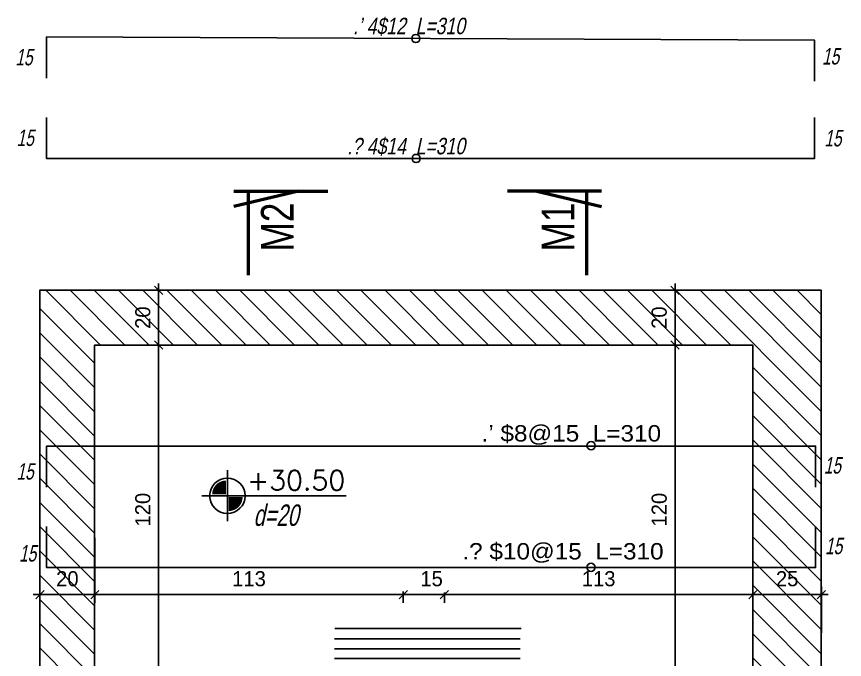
# Model space of a CAD drawing. Header units: inches. Extents: x -5298 to 11252, y 8210 to 22495.
# Drawn here: x 9483.8 to 9785.7, y 12048.9 to 12283.3 of the extents above; entities that cross this region are included whole.
import ezdxf
from ezdxf.enums import TextEntityAlignment as Align

# ---------------------------------------------------------------- set-up
doc = ezdxf.new("R2010")
doc.units = ezdxf.units.IN
doc.header["$LTSCALE"] = 11
doc.header["$MEASUREMENT"] = 0
doc.linetypes.add('DASHED2', pattern=[0.375, 0.25, -0.125])
doc.layers.get('Defpoints').update_dxf_attribs({"color": 40})
for name, color, linetype in [('BEAM', 3, 'Continuous'), ('D7', 2, 'Continuous'), ('dim', 3, 'Continuous'), ('dim-50-v', 2, 'Continuous'), ('ENG_beton nifsak', 4, 'Continuous'), ('ENG_beton ole', 3, 'DASHED2'), ('HATCH', 8, 'Continuous'), ('iron-txt', 3, 'Continuous'), ('IRON6', 6, 'Continuous'), ('TEXT3', 3, 'Continuous')]:
    doc.layers.add(name, color=color, linetype=linetype)
doc.layers.add('W', color=1, linetype='Continuous', lineweight=50)
doc.styles.add('AA', font='hebtxt', dxfattribs={"width": 0.8, "oblique": 8})
doc.styles.add('AD', font='oron')
doc.styles.add('HEBREW', font='hebtxt-weld.shx', dxfattribs={"width": 0.8, "oblique": 12})
doc.styles.add('HEBTXT', font='hebtxt-weld.shx')
doc.styles.add('ROMANS', font='romans')
doc.dimstyles.new('25', dxfattribs={"dimtxt": 5.5, "dimasz": 3, "dimexe": 3, "dimexo": 6, "dimgap": 3, "dimtad": 1, "dimdec": 0, "dimrnd": 0.5, "dimdsep": 46, "dimtxsty": 'HEBTXT', "dimblk1": 'OBLIQUE', "dimblk2": 'OBLIQUE', "dimsah": 1, "dimcen": 1, "dimdle": 2.5, "dimclre": 9, "dimclrt": 3, "dimadec": 0, "dimazin": 0, "dimtfac": 1, "dimtdec": 0, "dimtix": 1, "dimtmove": 2, "dimatfit": 3, "dimldrblk": 'OBLIQUE', "dimfxl": 1, "dimtolj": 1, "dimarcsym": 0})

# ---------------------------------------------------------------- blocks, each defined once
blk = doc.blocks.new('_OBLIQUE')
at = {"color": 0, "linetype": 'ByBlock'}
blk.add_line((-0.5, -0.5), (0.5, 0.5), dxfattribs=at)
blk = doc.blocks.new('*D379')
at = {"layer": 'Defpoints', "color": 0, "linetype": 'Continuous', "transparency": 16777216}
for p in [(9752.34, 12099.24, 0), (9777.34, 12072.56), (9777.34, 12052.56)]:
    blk.add_point(p, dxfattribs=at)
at = {"layer": 'dim-50-v', "color": 9, "linetype": 'Continuous', "lineweight": -2, "transparency": 16777216}
for p, q in [((9752.34, 12093.24), (9752.34, 12069.56)), ((9777.34, 12058.56), (9777.34, 12075.56))]:
    blk.add_line(p, q, dxfattribs=at)
at = {"layer": 'dim-50-v', "color": 0, "linetype": 'Continuous', "lineweight": -2, "transparency": 16777216}
blk.add_line((9749.84, 12072.56), (9779.84, 12072.56), dxfattribs=at)
at = {"layer": 'dim-50-v', "color": 0, "linetype": 'Continuous', "lineweight": -2, "transparency": 16777216, "xscale": 3, "yscale": 3, "zscale": 3, "rotation": 180}
blk.add_blockref('_OBLIQUE', (9752.34, 12072.56), dxfattribs=at)
at = {"layer": 'dim-50-v', "color": 0, "linetype": 'Continuous', "lineweight": -2, "transparency": 16777216, "xscale": 3, "yscale": 3, "zscale": 3}
blk.add_blockref('_OBLIQUE', (9777.34, 12072.56), dxfattribs=at)
at = {"layer": 'dim-50-v', "color": 3, "linetype": 'Continuous', "transparency": 16777216, "insert": (9764.84, 12078.31), "char_height": 5.5, "attachment_point": 5, "style": 'HEBTXT'}
blk.add_mtext('\\A1;25', dxfattribs=at)
blk = doc.blocks.new('*D256')
at = {"layer": 'Defpoints', "color": 0, "linetype": 'Continuous', "transparency": 16777216}
for p in [(9752.34, 12099.24, 0), (9639.84, 12079.38), (9752.34, 12072.56)]:
    blk.add_point(p, dxfattribs=at)
at = {"layer": 'dim-50-v', "color": 9, "linetype": 'Continuous', "lineweight": -2, "transparency": 16777216}
for p, q in [((9752.34, 12093.24), (9752.34, 12069.56)), ((9639.84, 12073.38), (9639.84, 12069.56))]:
    blk.add_line(p, q, dxfattribs=at)
at = {"layer": 'dim-50-v', "color": 0, "linetype": 'Continuous', "lineweight": -2, "transparency": 16777216}
blk.add_line((9637.34, 12072.56), (9754.84, 12072.56), dxfattribs=at)
at = {"layer": 'dim-50-v', "color": 0, "linetype": 'Continuous', "lineweight": -2, "transparency": 16777216, "xscale": 3, "yscale": 3, "zscale": 3, "rotation": 180}
blk.add_blockref('_OBLIQUE', (9639.84, 12072.56), dxfattribs=at)
at = {"layer": 'dim-50-v', "color": 0, "linetype": 'Continuous', "lineweight": -2, "transparency": 16777216, "xscale": 3, "yscale": 3, "zscale": 3}
blk.add_blockref('_OBLIQUE', (9752.34, 12072.56), dxfattribs=at)
at = {"layer": 'dim-50-v', "color": 3, "linetype": 'Continuous', "transparency": 16777216, "insert": (9696.09, 12078.31), "char_height": 5.5, "attachment_point": 5, "style": 'HEBTXT'}
blk.add_mtext('\\A1;113', dxfattribs=at)
blk = doc.blocks.new('*D380')
at = {"layer": 'Defpoints', "color": 0, "linetype": 'Continuous', "transparency": 16777216}
for p in [(9512.34, 12099.24, 0), (9512.34, 12072.56), (9492.34, 12052.56)]:
    blk.add_point(p, dxfattribs=at)
at = {"layer": 'dim-50-v', "color": 9, "linetype": 'Continuous', "lineweight": -2, "transparency": 16777216}
for p, q in [((9512.34, 12093.24), (9512.34, 12069.56)), ((9492.34, 12058.56), (9492.34, 12075.56))]:
    blk.add_line(p, q, dxfattribs=at)
at = {"layer": 'dim-50-v', "color": 0, "linetype": 'Continuous', "lineweight": -2, "transparency": 16777216}
blk.add_line((9489.84, 12072.56), (9514.84, 12072.56), dxfattribs=at)
at = {"layer": 'dim-50-v', "color": 0, "linetype": 'Continuous', "lineweight": -2, "transparency": 16777216, "xscale": 3, "yscale": 3, "zscale": 3, "rotation": 180}
blk.add_blockref('_OBLIQUE', (9492.34, 12072.56), dxfattribs=at)
at = {"layer": 'dim-50-v', "color": 0, "linetype": 'Continuous', "lineweight": -2, "transparency": 16777216, "xscale": 3, "yscale": 3, "zscale": 3}
blk.add_blockref('_OBLIQUE', (9512.34, 12072.56), dxfattribs=at)
at = {"layer": 'dim-50-v', "color": 3, "linetype": 'Continuous', "transparency": 16777216, "insert": (9502.34, 12078.31), "char_height": 5.5, "attachment_point": 5, "style": 'HEBTXT'}
blk.add_mtext('\\A1;20', dxfattribs=at)
blk = doc.blocks.new('*D257')
at = {"layer": 'Defpoints', "color": 0, "linetype": 'Continuous', "transparency": 16777216}
for p in [(9624.84, 12079.69), (9639.84, 12079.38), (9624.84, 12072.56)]:
    blk.add_point(p, dxfattribs=at)
at = {"layer": 'dim-50-v', "color": 0, "linetype": 'Continuous', "lineweight": -2, "transparency": 16777216}
blk.add_line((9642.34, 12072.56), (9622.34, 12072.56), dxfattribs=at)
at = {"layer": 'dim-50-v', "color": 9, "linetype": 'Continuous', "lineweight": -2, "transparency": 16777216}
for p, q in [((9624.84, 12073.69), (9624.84, 12069.56)), ((9639.84, 12073.38), (9639.84, 12069.56))]:
    blk.add_line(p, q, dxfattribs=at)
at = {"layer": 'dim-50-v', "color": 0, "linetype": 'Continuous', "lineweight": -2, "transparency": 16777216, "xscale": 3, "yscale": 3, "zscale": 3, "rotation": 180}
blk.add_blockref('_OBLIQUE', (9624.84, 12072.56), dxfattribs=at)
at = {"layer": 'dim-50-v', "color": 0, "linetype": 'Continuous', "lineweight": -2, "transparency": 16777216, "xscale": 3, "yscale": 3, "zscale": 3}
blk.add_blockref('_OBLIQUE', (9639.84, 12072.56), dxfattribs=at)
at = {"layer": 'dim-50-v', "color": 3, "linetype": 'Continuous', "transparency": 16777216, "insert": (9635.17, 12078.31), "char_height": 5.5, "attachment_point": 5, "style": 'HEBTXT'}
blk.add_mtext('\\A1;15', dxfattribs=at)
blk = doc.blocks.new('*D258')
at = {"layer": 'Defpoints', "color": 0, "linetype": 'Continuous', "transparency": 16777216}
for p in [(9512.34, 12099.24, 0), (9624.84, 12079.69), (9512.34, 12072.56)]:
    blk.add_point(p, dxfattribs=at)
at = {"layer": 'dim-50-v', "color": 9, "linetype": 'Continuous', "lineweight": -2, "transparency": 16777216}
for p, q in [((9512.34, 12093.24), (9512.34, 12069.56)), ((9624.84, 12073.69), (9624.84, 12069.56))]:
    blk.add_line(p, q, dxfattribs=at)
at = {"layer": 'dim-50-v', "color": 0, "linetype": 'Continuous', "lineweight": -2, "transparency": 16777216}
blk.add_line((9627.34, 12072.56), (9509.84, 12072.56), dxfattribs=at)
at = {"layer": 'dim-50-v', "color": 0, "linetype": 'Continuous', "lineweight": -2, "transparency": 16777216, "xscale": 3, "yscale": 3, "zscale": 3, "rotation": 180}
blk.add_blockref('_OBLIQUE', (9512.34, 12072.56), dxfattribs=at)
at = {"layer": 'dim-50-v', "color": 0, "linetype": 'Continuous', "lineweight": -2, "transparency": 16777216, "xscale": 3, "yscale": 3, "zscale": 3}
blk.add_blockref('_OBLIQUE', (9624.84, 12072.56), dxfattribs=at)
at = {"layer": 'dim-50-v', "color": 3, "linetype": 'Continuous', "transparency": 16777216, "insert": (9568.59, 12078.31), "char_height": 5.5, "attachment_point": 5, "style": 'HEBTXT'}
blk.add_mtext('\\A1;113', dxfattribs=at)
blk = doc.blocks.new('*D259')
at = {"layer": 'Defpoints', "color": 0, "linetype": 'Continuous', "transparency": 16777216}
for p in [(9723.95, 12163.52), (9750.78, 12163.52, 0), (9752.29, 12043.52, 0)]:
    blk.add_point(p, dxfattribs=at)
at = {"layer": 'dim-50-v', "color": 0, "linetype": 'Continuous', "lineweight": -2, "transparency": 16777216}
blk.add_line((9723.95, 12041.02), (9723.95, 12166.02), dxfattribs=at)
at = {"layer": 'dim-50-v', "color": 9, "linetype": 'Continuous', "lineweight": -2, "transparency": 16777216}
for p, q in [((9744.78, 12163.52), (9720.95, 12163.52)), ((9746.29, 12043.52), (9720.95, 12043.52))]:
    blk.add_line(p, q, dxfattribs=at)
at = {"layer": 'dim-50-v', "color": 0, "linetype": 'Continuous', "lineweight": -2, "transparency": 16777216, "xscale": 3, "yscale": 3, "zscale": 3}
for p, rotation in [((9723.95, 12163.52), 90), ((9723.95, 12043.52), 270)]:
    blk.add_blockref('_OBLIQUE', p, dxfattribs=dict(at, rotation=rotation))
at = {"layer": 'dim-50-v', "color": 3, "linetype": 'Continuous', "transparency": 16777216, "insert": (9718.2, 12103.52), "char_height": 5.5, "attachment_point": 5, "rotation": 90, "style": 'HEBTXT'}
blk.add_mtext('\\A1;120', dxfattribs=at)
blk = doc.blocks.new('*D260')
at = {"layer": 'Defpoints', "color": 0, "linetype": 'Continuous', "transparency": 16777216}
for p in [(9535.62, 12163.52), (9562.45, 12163.52, 0), (9546.44, 12043.52, 0)]:
    blk.add_point(p, dxfattribs=at)
at = {"layer": 'dim-50-v', "color": 0, "linetype": 'Continuous', "lineweight": -2, "transparency": 16777216}
blk.add_line((9535.62, 12041.02), (9535.62, 12166.02), dxfattribs=at)
at = {"layer": 'dim-50-v', "color": 9, "linetype": 'Continuous', "lineweight": -2, "transparency": 16777216}
for p, q in [((9556.45, 12163.52), (9532.62, 12163.52)), ((9540.44, 12043.52), (9532.62, 12043.52))]:
    blk.add_line(p, q, dxfattribs=at)
at = {"layer": 'dim-50-v', "color": 0, "linetype": 'Continuous', "lineweight": -2, "transparency": 16777216, "xscale": 3, "yscale": 3, "zscale": 3}
for p, rotation in [((9535.62, 12163.52), 90), ((9535.62, 12043.52), 270)]:
    blk.add_blockref('_OBLIQUE', p, dxfattribs=dict(at, rotation=rotation))
at = {"layer": 'dim-50-v', "color": 3, "linetype": 'Continuous', "transparency": 16777216, "insert": (9529.87, 12103.52), "char_height": 5.5, "attachment_point": 5, "rotation": 90, "style": 'HEBTXT'}
blk.add_mtext('\\A1;120', dxfattribs=at)
blk = doc.blocks.new('*D355')
at = {"layer": 'Defpoints', "color": 0, "linetype": 'Continuous', "transparency": 16777216}
for p in [(9535.62, 12183.52), (9556.05, 12183.52, 0), (9562.45, 12163.52, 0)]:
    blk.add_point(p, dxfattribs=at)
at = {"layer": 'dim-50-v', "color": 0, "linetype": 'Continuous', "lineweight": -2, "transparency": 16777216}
blk.add_line((9535.62, 12161.02), (9535.62, 12186.02), dxfattribs=at)
at = {"layer": 'dim-50-v', "color": 9, "linetype": 'Continuous', "lineweight": -2, "transparency": 16777216}
for p, q in [((9550.05, 12183.52), (9532.62, 12183.52)), ((9556.45, 12163.52), (9532.62, 12163.52))]:
    blk.add_line(p, q, dxfattribs=at)
at = {"layer": 'dim-50-v', "color": 0, "linetype": 'Continuous', "lineweight": -2, "transparency": 16777216, "xscale": 3, "yscale": 3, "zscale": 3}
for p, rotation in [((9535.62, 12183.52), 90), ((9535.62, 12163.52), 270)]:
    blk.add_blockref('_OBLIQUE', p, dxfattribs=dict(at, rotation=rotation))
at = {"layer": 'dim-50-v', "color": 3, "linetype": 'Continuous', "transparency": 16777216, "insert": (9529.87, 12173.52), "char_height": 5.5, "attachment_point": 5, "rotation": 90, "style": 'HEBTXT'}
blk.add_mtext('\\A1;20', dxfattribs=at)
blk = doc.blocks.new('*D440')
at = {"layer": 'Defpoints', "color": 0, "linetype": 'Continuous', "transparency": 16777216}
for p in [(9723.95, 12183.52), (9726.42, 12183.52, 0), (9750.78, 12163.52, 0)]:
    blk.add_point(p, dxfattribs=at)
at = {"layer": 'dim-50-v', "color": 0, "linetype": 'Continuous', "lineweight": -2, "transparency": 16777216}
blk.add_line((9723.95, 12161.02), (9723.95, 12186.02), dxfattribs=at)
at = {"layer": 'dim-50-v', "color": 9, "linetype": 'Continuous', "lineweight": -2, "transparency": 16777216}
for p, q in [((9720.42, 12183.52), (9720.95, 12183.52)), ((9744.78, 12163.52), (9720.95, 12163.52))]:
    blk.add_line(p, q, dxfattribs=at)
at = {"layer": 'dim-50-v', "color": 0, "linetype": 'Continuous', "lineweight": -2, "transparency": 16777216, "xscale": 3, "yscale": 3, "zscale": 3}
for p, rotation in [((9723.95, 12183.52), 90), ((9723.95, 12163.52), 270)]:
    blk.add_blockref('_OBLIQUE', p, dxfattribs=dict(at, rotation=rotation))
at = {"layer": 'dim-50-v', "color": 3, "linetype": 'Continuous', "transparency": 16777216, "insert": (9718.2, 12173.52), "char_height": 5.5, "attachment_point": 5, "rotation": 90, "style": 'HEBTXT'}
blk.add_mtext('\\A1;20', dxfattribs=at)
blk = doc.blocks.new('cncb')
at = {"layer": 'ENG_beton nifsak', "ltscale": 5, "elevation": 0}
blk.add_lwpolyline([(9903, 11117.46), (9882.94, 11117.46), (9882.94, 11512.08), (10167.94, 11512.08), (10167.94, 10982.08), (9882.94, 10982.08), (9882.94, 11012.47), (9903, 11012.47), (9902.94, 11002.08), (10142.94, 11002.08), (10142.94, 11492.08), (9902.94, 11492.08)], close=True, dxfattribs=at)
blk = doc.blocks.new('PL')
at = {"linetype": 'ByBlock'}
for p, q in [((0, -0.2583), (0, 0.2583)), ((-0.2583, 0), (1.2044, 0))]:
    blk.add_line(p, q, dxfattribs=at)
at = {"color": 4, "const_width": 0.1404}
for points in [[(-0.014, 0.084, 0.414214), (-0.084, 0.014, 1)], [(0.014, -0.084, 0.414214), (0.084, -0.014, 1)]]:
    blk.add_lwpolyline(points, format="xyb", dxfattribs=at)
at = {"linetype": 'ByBlock'}
blk.add_circle((0, 0), 0.1793, dxfattribs=at)
at = {"style": 'ROMANS'}
blk.add_attdef('LEVEL', text='', height=0.2, dxfattribs=at).set_placement((0.6976, 0.1567), align=Align.MIDDLE)

msp = doc.modelspace()

# ---------------------------------------------------------------- hatches: boundary and pattern name
at = {"layer": 'HATCH', "linetype": 'Continuous', "transparency": 33554687}
h = msp.add_hatch(dxfattribs=at)
h.set_pattern_fill('ANSI31', color=256, scale=50, angle=270)
h.set_pattern_definition([(315, (1936.4474, 720.372), (4.4194174, 4.4194174), [])])
h.paths.add_polyline_path([(9752.29, 12163.52), (9752.29, 12015.52), (9752.29, 12015.52), (9752.29, 12015.52), (9752.29, 11673.52), (9512.29, 11673.52), (9512.29, 11683.52), (9492.29, 11683.52), (9492.29, 11653.52), (9777.29, 11653.52), (9777.29, 12183.52), (9492.29, 12183.52), (9492.29, 12063.52), (9492.29, 11788.82), (9512.29, 11788.82), (9512.29, 11931.52), (9512.29, 11931.52), (9512.29, 11931.52), (9512.29, 12063.52), (9512.29, 12163.52)])
h.paths.add_polyline_path([(9759.01, 11695.15), (9770.67, 11695.15), (9770.67, 11703.4), (9759.01, 11703.4)], flags=24)
h.paths.add_polyline_path([(9759.01, 12074.18), (9770.67, 12074.18), (9770.67, 12082.43), (9759.01, 12082.43)], flags=24)
h.paths.add_polyline_path([(9496.51, 12074.18), (9508.17, 12074.18), (9508.17, 12082.43), (9496.51, 12082.43)], flags=24)
h.paths.add_polyline_path([(9533.99, 12167.69), (9533.99, 12179.35), (9525.74, 12179.35), (9525.74, 12167.69)], flags=24)
h.paths.add_polyline_path([(9533.99, 11657.69), (9533.99, 11669.35), (9525.74, 11669.35), (9525.74, 11657.69)], flags=24)

# ---------------------------------------------------------------- linework, layer by layer
at = {"layer": 'dim', "elevation": 0}
for points in [[(9629.41, 12060.21, 0, 2.5, 0), (9629.41, 12067.73, 0, 0, 0), (9629.4, 12275.29, 0, 0, 0)], [(9693.27, 12163.52, 0, 2.5, 0), (9693.27, 12149.18, 0, 0, 0), (9693.26, 12043.63, 0, 0, 0)], [(9693.26, 12043.63, 0, 2.5, 0), (9693.27, 12051.34, 0, 0, 0), (9693.26, 12136.45, 0, 0, 0)]]:
    msp.add_lwpolyline(points, format="xyseb", dxfattribs=at)
at = {"layer": 'dim'}
for centre in [(9629.41, 12275.29, 0), (9629.53, 12231.56, 0), (9693.34, 12126.85, 0), (9693.32, 12082.5, 0)]:
    msp.add_circle(centre, 1.5, dxfattribs=at)
at = {"layer": 'ENG_beton ole', "ltscale": 2}
for p, q in [((9492.29, 12183.52, 0), (9777.29, 12183.52, 0)), ((9492.29, 12183.52, 0), (9492.29, 12063.52, 0)), ((9777.29, 12183.52, 0), (9777.29, 11653.52, 0)), ((9752.29, 12163.52, 0), (9512.29, 12163.52, 0)), ((9512.29, 12163.52, 0), (9512.29, 11788.82, 0)), ((9752.29, 12163.52, 0), (9752.29, 11673.52, 0)), ((9492.29, 12063.52, 0), (9492.29, 11788.82, 0))]:
    msp.add_line(p, q, dxfattribs=at)
at = {"layer": 'IRON6'}
for p, q in [((9667.8, 12060.21, 0), (9599.87, 12060.21, 0)), ((9667.52, 12056.4, 0), (9599.71, 12056.4, 0)), ((9667.52, 12052.76, 0), (9599.71, 12052.76, 0)), ((9667.52, 12049.31, 0), (9599.71, 12049.31, 0))]:
    msp.add_line(p, q, dxfattribs=at)
at = {"layer": 'IRON6', "elevation": 0}
for points in [[(9494.78, 12260.84), (9494.78, 12275.84), (9774.79, 12274.71), (9774.78, 12259.71)], [(9494.78, 12246.51), (9494.78, 12231.51), (9774.78, 12231.51), (9774.78, 12246.51)], [(9494.78, 12111.71), (9494.78, 12126.71), (9775.21, 12126.71), (9775.2, 12111.71)], [(9494.78, 12097.39), (9494.78, 12082.39), (9775.2, 12082.39), (9775.2, 12097.39)]]:
    msp.add_lwpolyline(points, dxfattribs=at)
at = {"layer": 'W'}
for p, q in [((9586.67, 12219.65, 0), (9563, 12214.06, 0)), ((9563, 12219.65, 0), (9586.67, 12219.65, 0)), ((9673.52, 12219.65, 0), (9697.19, 12214.06, 0)), ((9697.19, 12219.65, 0), (9673.52, 12219.65, 0))]:
    msp.add_line(p, q, dxfattribs=at)
at = {"layer": 'W', "elevation": 0}
for points in [[(9568.41, 12188.98), (9568.41, 12219.65), (9597.38, 12219.65)], [(9691.78, 12188.98), (9691.78, 12219.65), (9662.81, 12219.65)]]:
    msp.add_lwpolyline(points, dxfattribs=at)

# ---------------------------------------------------------------- block references
at = {"layer": 'BEAM', "linetype": 'Continuous'}
msp.add_blockref('cncb', (-390.66, 671.45, 0), dxfattribs=at)
at = {"layer": 'D7', "xscale": 36, "yscale": 36, "zscale": 36}
msp.add_blockref('PL', (9560.69, 12108.58, 0), dxfattribs=at).add_auto_attribs({'LEVEL': '+30.50'})

# ---------------------------------------------------------------- texts
at = {"layer": 'iron-txt', "style": 'HEBTXT', "width": 1.11}
for s, p in [('.’ $8@15  L=310', (9686.12, 12130.97, 0)), ('.%%154 $10@15  L=310', (9683.09, 12087.98, 0))]:
    msp.add_text(s, height=5.9765, dxfattribs=at).set_placement(p, align=Align.MIDDLE)
at = {"layer": 'TEXT3', "style": 'HEBREW', "oblique": 12, "width": 0.8}
for s, p in [('.’ 4$12  L=310', (9626.92, 12279.77, 0)), ('.%%154 4$14  L=310', (9625.88, 12235.98, 0))]:
    msp.add_text(s, height=6, rotation=0.0455, dxfattribs=at).set_placement(p, align=Align.MIDDLE)
at = {"layer": 'TEXT3', "style": 'AA', "oblique": 12, "width": 0.7}
for s, height, p in [('15', 6, (9483.38, 12265.5, 0)), ('15', 6, (9777.58, 12265.81, 0)), ('15', 6, (9483.85, 12236.11, 0)), ('15', 6, (9778.4, 12235.95, 0)), ('15', 6, (9778.2, 12116.68, 0)), ('15', 6, (9483.8, 12114.47, 0)), ('d=20', 7.8, (9570.23, 12097.61, 0)), ('15', 6, (9778.67, 12087.29, 0)), ('15', 6, (9484.72, 12084.59, 0))]:
    msp.add_text(s, height=height, dxfattribs=at).set_placement(p)
at = {"layer": 'W', "style": 'AD', "width": 0.8}
for s, p in [('M2', (9584.89, 12197.68, 0)), ('M1', (9687.25, 12197.68, 0))]:
    msp.add_text(s, height=11.953, rotation=90, dxfattribs=at).set_placement(p)

# ---------------------------------------------------------------- dimensions: what is measured, and where the dimension line sits
at = {"layer": 'dim-50-v', "linetype": 'Continuous'}
for base, p1, p2, angle, picture, middle in [((9535.62, 12183.52, 0), (9562.45, 12163.52, 0), (9556.05, 12183.52, 0), 90, '*D355', (9529.87, 12173.52, 0)), ((9723.95, 12183.52, 0), (9750.78, 12163.52, 0), (9726.42, 12183.52, 0), 90, '*D440', (9718.2, 12173.52, 0)), ((9535.62, 12163.52, 0), (9546.44, 12043.52, 0), (9562.45, 12163.52, 0), 90, '*D260', (9529.87, 12103.52, 0)), ((9723.95, 12163.52, 0), (9752.29, 12043.52, 0), (9750.78, 12163.52, 0), 90, '*D259', (9718.2, 12103.52, 0)), ((9512.34, 12072.56, 0), (9492.34, 12052.56, 0), (9512.34, 12099.24, 0), 180, '*D380', (9502.34, 12078.31, 0)), ((9512.3397, 12072.5581, 0.0003), (9624.8444, 12079.6935, 0.0003), (9512.3397, 12099.2387, 0.0003), 180, '*D258', (9568.592, 12078.3081, 0.0003)), ((9752.3443537, 12072.5581035, 0.0002548), (9639.8443541, 12079.3752091, 0.0002548), (9752.3443537, 12099.2386852, 0.0002553), 180, '*D256', (9696.0943539, 12078.3081035, 0.0002548)), ((9777.34, 12072.56, 0), (9752.34, 12099.24, 0), (9777.34, 12052.56, 0), 180, '*D379', (9764.84, 12078.31, 0))]:
    dim = msp.add_linear_dim(base=base, p1=p1, p2=p2, angle=angle, dimstyle='25', dxfattribs=at)
    dim.commit()
    dim.dimension.update_dxf_attribs({"geometry": picture, "text_midpoint": middle})
dim = msp.add_linear_dim(base=(9624.84, 12072.56, 0), p1=(9639.84, 12079.38, 0), p2=(9624.84, 12079.69, 0), angle=180, dimstyle='25', dxfattribs=at)
dim.commit()
dim.dimension.update_dxf_attribs({"geometry": '*D257', "text_midpoint": (9635.17, 12078.31, 0), "dimtype": 160})

doc.saveas('drawing.dxf')
